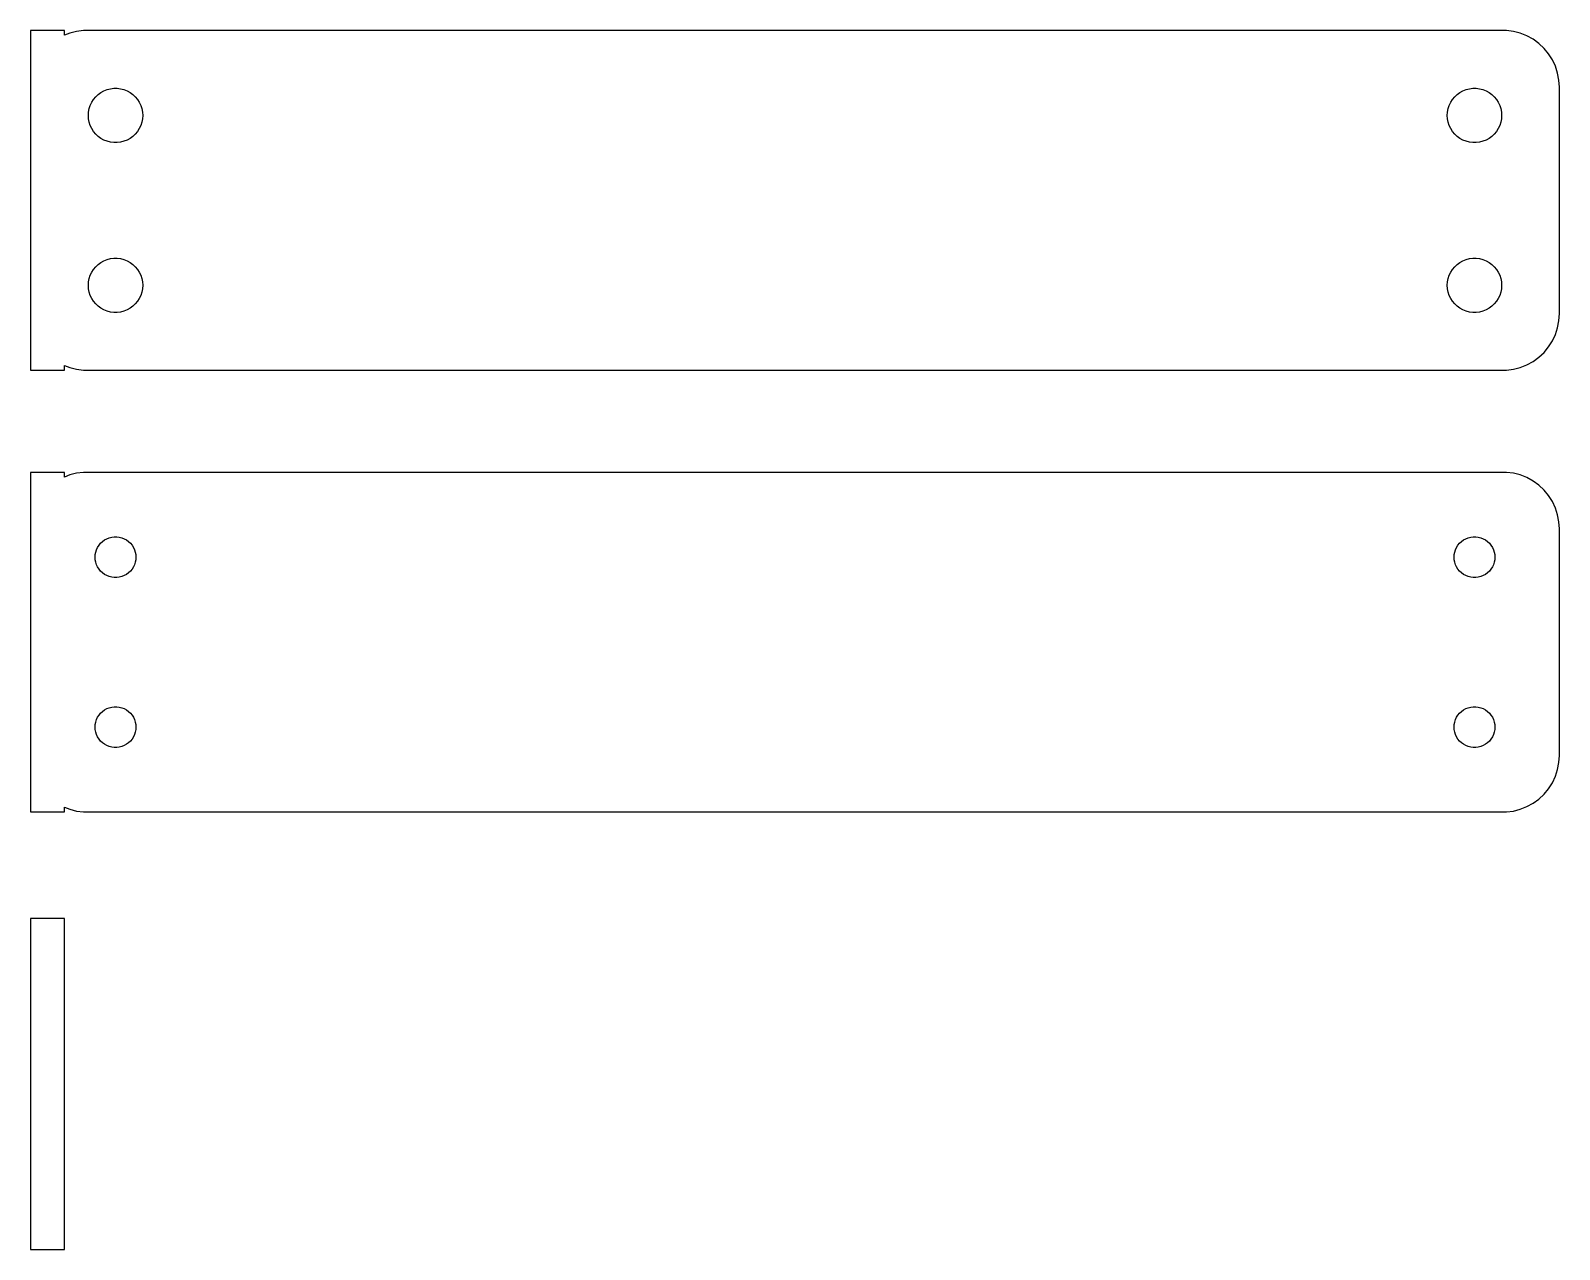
# Model space of a CAD drawing. Header units: metres. Extents: x -68 to 68, y -15 to 93.
import ezdxf

# ---------------------------------------------------------------- set-up
doc = ezdxf.new("R2010")
doc.units = ezdxf.units.M

msp = doc.modelspace()

# ---------------------------------------------------------------- linework, layer by layer
for p, q in [((-64.5, 92.9901), (-67.5, 92.9901)), ((-67.5, 92.9901), (-67.5, 63.0099)), ((-64.5, 92.5752), (-64.5, 92.9901)), ((-64.0451, 92.7553), (-64.5, 92.5752)), ((-63.4369, 92.9114), (-64.0451, 92.7553)), ((-62.8139, 92.9901), (-63.4369, 92.9114)), ((62.8139, 92.9901), (-62.8139, 92.9901)), ((63.4369, 92.9114), (62.8139, 92.9901)), ((64.0451, 92.7553), (63.4369, 92.9114)), ((64.6289, 92.5241), (64.0451, 92.7553)), ((65.1791, 92.2216), (64.6289, 92.5241)), ((65.6871, 91.8526), (65.1791, 92.2216)), ((66.1448, 91.4227), (65.6871, 91.8526)), ((66.5451, 90.9389), (66.1448, 91.4227)), ((66.8815, 90.4088), (66.5451, 90.9389)), ((67.1489, 89.8406), (66.8815, 90.4088)), ((67.3429, 89.2434), (67.1489, 89.8406)), ((67.4606, 88.6267), (67.3429, 89.2434)), ((-61.0219, 87.6716), (-60.7416, 87.7825)), ((-60.7416, 87.7825), (-60.4497, 87.8575)), ((-60.4497, 87.8575), (-60.1507, 87.8953)), ((-60.1507, 87.8953), (-59.8493, 87.8953)), ((-59.8493, 87.8953), (-59.5503, 87.8575)), ((-59.5503, 87.8575), (-59.2584, 87.7825)), ((-59.2584, 87.7825), (-58.9781, 87.6716)), ((58.9781, 87.6716), (59.2584, 87.7825)), ((59.2584, 87.7825), (59.5503, 87.8575)), ((59.5503, 87.8575), (59.8493, 87.8953)), ((59.8493, 87.8953), (60.1507, 87.8953)), ((60.1507, 87.8953), (60.4497, 87.8575)), ((60.4497, 87.8575), (60.7416, 87.7825)), ((60.7416, 87.7825), (61.0219, 87.6716)), ((67.5, 88), (67.4606, 88.6267)), ((67.5, 68), (67.5, 88)), ((-62.2315, 86.3835), (-62.1031, 86.6562)), ((-62.1031, 86.6562), (-61.9416, 86.9107)), ((-61.9416, 86.9107), (-61.7495, 87.1429)), ((-61.7495, 87.1429), (-61.5298, 87.3492)), ((-61.5298, 87.3492), (-61.286, 87.5264)), ((-61.286, 87.5264), (-61.0219, 87.6716)), ((-58.9781, 87.6716), (-58.714, 87.5264)), ((-58.714, 87.5264), (-58.4702, 87.3492)), ((-58.4702, 87.3492), (-58.2505, 87.1429)), ((-58.2505, 87.1429), (-58.0583, 86.9107)), ((-58.0583, 86.9107), (-57.8969, 86.6562)), ((-57.8969, 86.6562), (-57.7685, 86.3835)), ((57.7685, 86.3835), (57.8969, 86.6562)), ((57.8969, 86.6562), (58.0583, 86.9107)), ((58.0583, 86.9107), (58.2505, 87.1429)), ((58.2505, 87.1429), (58.4702, 87.3492)), ((58.4702, 87.3492), (58.714, 87.5264)), ((58.714, 87.5264), (58.9781, 87.6716)), ((61.0219, 87.6716), (61.286, 87.5264)), ((61.286, 87.5264), (61.5298, 87.3492)), ((61.5298, 87.3492), (61.7495, 87.1429)), ((61.7495, 87.1429), (61.9416, 86.9107)), ((61.9416, 86.9107), (62.1031, 86.6562)), ((62.1031, 86.6562), (62.2315, 86.3835)), ((-62.4, 85.5), (-62.3811, 85.8008)), ((-62.3811, 85.1992), (-62.4, 85.5)), ((-62.3811, 85.8008), (-62.3246, 86.0968)), ((-62.3246, 84.9031), (-62.3811, 85.1992)), ((-62.3246, 86.0968), (-62.2315, 86.3835)), ((-57.7685, 86.3835), (-57.6754, 86.0968)), ((-57.6754, 86.0968), (-57.6189, 85.8008)), ((-57.6189, 85.1992), (-57.6754, 84.9031)), ((-57.6189, 85.8008), (-57.6, 85.5)), ((-57.6, 85.5), (-57.6189, 85.1992)), ((57.6, 85.5), (57.6189, 85.8008)), ((57.6189, 85.1992), (57.6, 85.5)), ((57.6189, 85.8008), (57.6754, 86.0968)), ((57.6754, 84.9031), (57.6189, 85.1992)), ((57.6754, 86.0968), (57.7685, 86.3835)), ((62.2315, 86.3835), (62.3246, 86.0968)), ((62.3246, 86.0968), (62.3811, 85.8008)), ((62.3811, 85.1992), (62.3246, 84.9031)), ((62.3811, 85.8008), (62.4, 85.5)), ((62.4, 85.5), (62.3811, 85.1992)), ((-62.2315, 84.6165), (-62.3246, 84.9031)), ((-62.1031, 84.3438), (-62.2315, 84.6165)), ((-61.9416, 84.0893), (-62.1031, 84.3438)), ((-61.7495, 83.8571), (-61.9416, 84.0893)), ((-61.5298, 83.6508), (-61.7495, 83.8571)), ((-58.2505, 83.8571), (-58.4702, 83.6508)), ((-58.0583, 84.0893), (-58.2505, 83.8571)), ((-57.8969, 84.3438), (-58.0583, 84.0893)), ((-57.7685, 84.6165), (-57.8969, 84.3438)), ((-57.6754, 84.9031), (-57.7685, 84.6165)), ((57.7685, 84.6165), (57.6754, 84.9031)), ((57.8969, 84.3438), (57.7685, 84.6165)), ((58.0583, 84.0893), (57.8969, 84.3438)), ((58.2505, 83.8571), (58.0583, 84.0893)), ((58.4702, 83.6508), (58.2505, 83.8571)), ((61.7495, 83.8571), (61.5298, 83.6508)), ((61.9416, 84.0893), (61.7495, 83.8571)), ((62.1031, 84.3438), (61.9416, 84.0893)), ((62.2315, 84.6165), (62.1031, 84.3438)), ((62.3246, 84.9031), (62.2315, 84.6165)), ((-61.286, 83.4736), (-61.5298, 83.6508)), ((-61.0219, 83.3284), (-61.286, 83.4736)), ((-60.7416, 83.2175), (-61.0219, 83.3284)), ((-60.4497, 83.1425), (-60.7416, 83.2175)), ((-60.1507, 83.1047), (-60.4497, 83.1425)), ((-59.8493, 83.1047), (-60.1507, 83.1047)), ((-59.5503, 83.1425), (-59.8493, 83.1047)), ((-59.2584, 83.2175), (-59.5503, 83.1425)), ((-58.9781, 83.3284), (-59.2584, 83.2175)), ((-58.714, 83.4736), (-58.9781, 83.3284)), ((-58.4702, 83.6508), (-58.714, 83.4736)), ((58.714, 83.4736), (58.4702, 83.6508)), ((58.9781, 83.3284), (58.714, 83.4736)), ((59.2584, 83.2175), (58.9781, 83.3284)), ((59.5503, 83.1425), (59.2584, 83.2175)), ((59.8493, 83.1047), (59.5503, 83.1425)), ((60.1507, 83.1047), (59.8493, 83.1047)), ((60.4497, 83.1425), (60.1507, 83.1047)), ((60.7416, 83.2175), (60.4497, 83.1425)), ((61.0219, 83.3284), (60.7416, 83.2175)), ((61.286, 83.4736), (61.0219, 83.3284)), ((61.5298, 83.6508), (61.286, 83.4736)), ((-62.2315, 71.3835), (-62.1031, 71.6562)), ((-62.1031, 71.6562), (-61.9416, 71.9107)), ((-61.9416, 71.9107), (-61.7495, 72.1429)), ((-61.7495, 72.1429), (-61.5298, 72.3492)), ((-61.5298, 72.3492), (-61.286, 72.5264)), ((-61.286, 72.5264), (-61.0219, 72.6716)), ((-61.0219, 72.6716), (-60.7416, 72.7825)), ((-60.7416, 72.7825), (-60.4497, 72.8575)), ((-60.4497, 72.8575), (-60.1507, 72.8953)), ((-60.1507, 72.8953), (-59.8493, 72.8953)), ((-59.8493, 72.8953), (-59.5503, 72.8575)), ((-59.5503, 72.8575), (-59.2584, 72.7825)), ((-59.2584, 72.7825), (-58.9781, 72.6716)), ((-58.9781, 72.6716), (-58.714, 72.5264)), ((-58.714, 72.5264), (-58.4702, 72.3492)), ((-58.4702, 72.3492), (-58.2505, 72.1429)), ((-58.2505, 72.1429), (-58.0583, 71.9107)), ((-58.0583, 71.9107), (-57.8969, 71.6562)), ((-57.8969, 71.6562), (-57.7685, 71.3835)), ((57.7685, 71.3835), (57.8969, 71.6562)), ((57.8969, 71.6562), (58.0583, 71.9107)), ((58.0583, 71.9107), (58.2505, 72.1429)), ((58.2505, 72.1429), (58.4702, 72.3492)), ((58.4702, 72.3492), (58.714, 72.5264)), ((58.714, 72.5264), (58.9781, 72.6716)), ((58.9781, 72.6716), (59.2584, 72.7825)), ((59.2584, 72.7825), (59.5503, 72.8575)), ((59.5503, 72.8575), (59.8493, 72.8953)), ((59.8493, 72.8953), (60.1507, 72.8953)), ((60.1507, 72.8953), (60.4497, 72.8575)), ((60.4497, 72.8575), (60.7416, 72.7825)), ((60.7416, 72.7825), (61.0219, 72.6716)), ((61.0219, 72.6716), (61.286, 72.5264)), ((61.286, 72.5264), (61.5298, 72.3492)), ((61.5298, 72.3492), (61.7495, 72.1429)), ((61.7495, 72.1429), (61.9416, 71.9107)), ((61.9416, 71.9107), (62.1031, 71.6562)), ((62.1031, 71.6562), (62.2315, 71.3835)), ((-62.4, 70.5), (-62.3811, 70.8008)), ((-62.3811, 70.1992), (-62.4, 70.5)), ((-62.3811, 70.8008), (-62.3246, 71.0969)), ((-62.3246, 71.0969), (-62.2315, 71.3835)), ((-57.7685, 71.3835), (-57.6754, 71.0969)), ((-57.6754, 71.0969), (-57.6189, 70.8008)), ((-57.6189, 70.8008), (-57.6, 70.5)), ((-57.6, 70.5), (-57.6189, 70.1992)), ((57.6, 70.5), (57.6189, 70.8008)), ((57.6189, 70.1992), (57.6, 70.5)), ((57.6189, 70.8008), (57.6754, 71.0969)), ((57.6754, 71.0969), (57.7685, 71.3835)), ((62.2315, 71.3835), (62.3246, 71.0969)), ((62.3246, 71.0969), (62.3811, 70.8008)), ((62.3811, 70.8008), (62.4, 70.5)), ((62.4, 70.5), (62.3811, 70.1992)), ((-62.3246, 69.9032), (-62.3811, 70.1992)), ((-62.2315, 69.6165), (-62.3246, 69.9032)), ((-62.1031, 69.3438), (-62.2315, 69.6165)), ((-61.9416, 69.0893), (-62.1031, 69.3438)), ((-61.7495, 68.8571), (-61.9416, 69.0893)), ((-61.5298, 68.6508), (-61.7495, 68.8571)), ((-58.2505, 68.8571), (-58.4702, 68.6508)), ((-58.0583, 69.0893), (-58.2505, 68.8571)), ((-57.8969, 69.3438), (-58.0583, 69.0893)), ((-57.7685, 69.6165), (-57.8969, 69.3438)), ((-57.6754, 69.9032), (-57.7685, 69.6165)), ((-57.6189, 70.1992), (-57.6754, 69.9032)), ((57.6754, 69.9032), (57.6189, 70.1992)), ((57.7685, 69.6165), (57.6754, 69.9032)), ((57.8969, 69.3438), (57.7685, 69.6165)), ((58.0583, 69.0893), (57.8969, 69.3438)), ((58.2505, 68.8571), (58.0583, 69.0893)), ((58.4702, 68.6508), (58.2505, 68.8571)), ((61.7495, 68.8571), (61.5298, 68.6508)), ((61.9416, 69.0893), (61.7495, 68.8571)), ((62.1031, 69.3438), (61.9416, 69.0893)), ((62.2315, 69.6165), (62.1031, 69.3438)), ((62.3246, 69.9032), (62.2315, 69.6165)), ((62.3811, 70.1992), (62.3246, 69.9032)), ((-61.286, 68.4736), (-61.5298, 68.6508)), ((-61.0219, 68.3284), (-61.286, 68.4736)), ((-60.7416, 68.2175), (-61.0219, 68.3284)), ((-60.4497, 68.1425), (-60.7416, 68.2175)), ((-60.1507, 68.1047), (-60.4497, 68.1425)), ((-59.8493, 68.1047), (-60.1507, 68.1047)), ((-59.5503, 68.1425), (-59.8493, 68.1047)), ((-59.2584, 68.2175), (-59.5503, 68.1425)), ((-58.9781, 68.3284), (-59.2584, 68.2175)), ((-58.714, 68.4736), (-58.9781, 68.3284)), ((-58.4702, 68.6508), (-58.714, 68.4736)), ((58.714, 68.4736), (58.4702, 68.6508)), ((58.9781, 68.3284), (58.714, 68.4736)), ((59.2584, 68.2175), (58.9781, 68.3284)), ((59.5503, 68.1425), (59.2584, 68.2175)), ((59.8493, 68.1047), (59.5503, 68.1425)), ((60.1507, 68.1047), (59.8493, 68.1047)), ((60.4497, 68.1425), (60.1507, 68.1047)), ((60.7416, 68.2175), (60.4497, 68.1425)), ((61.0219, 68.3284), (60.7416, 68.2175)), ((61.286, 68.4736), (61.0219, 68.3284)), ((61.5298, 68.6508), (61.286, 68.4736)), ((67.4606, 67.3733), (67.5, 68)), ((66.8815, 65.5912), (67.1489, 66.1594)), ((67.1489, 66.1594), (67.3429, 66.7566)), ((67.3429, 66.7566), (67.4606, 67.3733)), ((66.1448, 64.5773), (66.5451, 65.0611)), ((66.5451, 65.0611), (66.8815, 65.5912)), ((64.0451, 63.2447), (64.6289, 63.4759)), ((64.6289, 63.4759), (65.1791, 63.7784)), ((65.1791, 63.7784), (65.6871, 64.1474)), ((65.6871, 64.1474), (66.1448, 64.5773)), ((-67.5, 63.0099), (-64.5, 63.0099)), ((-64.5, 63.4248), (-64.0451, 63.2447)), ((-64.5, 63.0099), (-64.5, 63.4248)), ((-64.0451, 63.2447), (-63.4369, 63.0886)), ((-63.4369, 63.0886), (-62.8139, 63.0099)), ((-62.8139, 63.0099), (62.8139, 63.0099)), ((62.8139, 63.0099), (63.4369, 63.0886)), ((63.4369, 63.0886), (64.0451, 63.2447)), ((-64.5, 53.9901), (-67.5, 53.9901)), ((-67.5, 53.9901), (-67.5, 24.0099)), ((-64.5, 53.5752), (-64.5, 53.9901)), ((-64.0451, 53.7553), (-64.5, 53.5752)), ((-63.4369, 53.9114), (-64.0451, 53.7553)), ((-62.8139, 53.9901), (-63.4369, 53.9114)), ((62.8139, 53.9901), (-62.8139, 53.9901)), ((63.4369, 53.9114), (62.8139, 53.9901)), ((64.0451, 53.7553), (63.4369, 53.9114)), ((64.6289, 53.5241), (64.0451, 53.7553)), ((65.1791, 53.2216), (64.6289, 53.5241)), ((65.6871, 52.8526), (65.1791, 53.2216)), ((66.1448, 52.4227), (65.6871, 52.8526)), ((66.5451, 51.9389), (66.1448, 52.4227)), ((66.8815, 51.4088), (66.5451, 51.9389)), ((67.1489, 50.8406), (66.8815, 51.4088)), ((67.3429, 50.2434), (67.1489, 50.8406)), ((67.4606, 49.6267), (67.3429, 50.2434)), ((67.5, 49), (67.4606, 49.6267)), ((67.5, 29), (67.5, 49)), ((-61.6736, 47.1626), (-61.5773, 47.3671)), ((-61.5773, 47.3671), (-61.4562, 47.558)), ((-61.4562, 47.558), (-61.3121, 47.7322)), ((-61.3121, 47.7322), (-61.1474, 47.8869)), ((-61.1474, 47.8869), (-60.9645, 48.0198)), ((-60.9645, 48.0198), (-60.7664, 48.1287)), ((-60.7664, 48.1287), (-60.5562, 48.2119)), ((-60.5562, 48.2119), (-60.3373, 48.2681)), ((-60.3373, 48.2681), (-60.113, 48.2964)), ((-60.113, 48.2964), (-59.887, 48.2964)), ((-59.887, 48.2964), (-59.6627, 48.2681)), ((-59.6627, 48.2681), (-59.4438, 48.2119)), ((-59.4438, 48.2119), (-59.2336, 48.1287)), ((-59.2336, 48.1287), (-59.0355, 48.0198)), ((-59.0355, 48.0198), (-58.8526, 47.8869)), ((-58.8526, 47.8869), (-58.6879, 47.7322)), ((-58.6879, 47.7322), (-58.5438, 47.558)), ((-58.5438, 47.558), (-58.4226, 47.3671)), ((-58.4226, 47.3671), (-58.3264, 47.1626)), ((58.3264, 47.1626), (58.4226, 47.3671)), ((58.4226, 47.3671), (58.5438, 47.558)), ((58.5438, 47.558), (58.6879, 47.7322)), ((58.6879, 47.7322), (58.8526, 47.8869)), ((58.8526, 47.8869), (59.0355, 48.0198)), ((59.0355, 48.0198), (59.2336, 48.1287)), ((59.2336, 48.1287), (59.4438, 48.2119)), ((59.4438, 48.2119), (59.6627, 48.2681)), ((59.6627, 48.2681), (59.887, 48.2964)), ((59.887, 48.2964), (60.113, 48.2964)), ((60.113, 48.2964), (60.3373, 48.2681)), ((60.3373, 48.2681), (60.5562, 48.2119)), ((60.5562, 48.2119), (60.7664, 48.1287)), ((60.7664, 48.1287), (60.9645, 48.0198)), ((60.9645, 48.0198), (61.1474, 47.8869)), ((61.1474, 47.8869), (61.3121, 47.7322)), ((61.3121, 47.7322), (61.4562, 47.558)), ((61.4562, 47.558), (61.5773, 47.3671)), ((61.5773, 47.3671), (61.6736, 47.1626)), ((-61.8, 46.5), (-61.7858, 46.7256)), ((-61.7858, 46.2744), (-61.8, 46.5)), ((-61.7858, 46.7256), (-61.7434, 46.9476)), ((-61.7434, 46.0524), (-61.7858, 46.2744)), ((-61.7434, 46.9476), (-61.6736, 47.1626)), ((-61.6736, 45.8374), (-61.7434, 46.0524)), ((-58.3264, 47.1626), (-58.2565, 46.9476)), ((-58.2565, 46.0524), (-58.3264, 45.8374)), ((-58.2565, 46.9476), (-58.2142, 46.7256)), ((-58.2142, 46.2744), (-58.2565, 46.0524)), ((-58.2142, 46.7256), (-58.2, 46.5)), ((-58.2, 46.5), (-58.2142, 46.2744)), ((58.2, 46.5), (58.2142, 46.7256)), ((58.2142, 46.2744), (58.2, 46.5)), ((58.2142, 46.7256), (58.2565, 46.9476)), ((58.2565, 46.0524), (58.2142, 46.2744)), ((58.2565, 46.9476), (58.3264, 47.1626)), ((58.3264, 45.8374), (58.2565, 46.0524)), ((61.6736, 47.1626), (61.7434, 46.9476)), ((61.7434, 46.0524), (61.6736, 45.8374)), ((61.7434, 46.9476), (61.7858, 46.7256)), ((61.7858, 46.2744), (61.7434, 46.0524)), ((61.7858, 46.7256), (61.8, 46.5)), ((61.8, 46.5), (61.7858, 46.2744)), ((-61.5773, 45.6328), (-61.6736, 45.8374)), ((-61.4562, 45.442), (-61.5773, 45.6328)), ((-61.3121, 45.2678), (-61.4562, 45.442)), ((-61.1474, 45.1131), (-61.3121, 45.2678)), ((-60.9645, 44.9802), (-61.1474, 45.1131)), ((-60.7664, 44.8713), (-60.9645, 44.9802)), ((-60.5562, 44.7881), (-60.7664, 44.8713)), ((-60.3373, 44.7319), (-60.5562, 44.7881)), ((-60.113, 44.7036), (-60.3373, 44.7319)), ((-59.887, 44.7036), (-60.113, 44.7036)), ((-59.6627, 44.7319), (-59.887, 44.7036)), ((-59.4438, 44.7881), (-59.6627, 44.7319)), ((-59.2336, 44.8713), (-59.4438, 44.7881)), ((-59.0355, 44.9802), (-59.2336, 44.8713)), ((-58.8526, 45.1131), (-59.0355, 44.9802)), ((-58.6879, 45.2678), (-58.8526, 45.1131)), ((-58.5438, 45.442), (-58.6879, 45.2678)), ((-58.4226, 45.6328), (-58.5438, 45.442)), ((-58.3264, 45.8374), (-58.4226, 45.6328)), ((58.4226, 45.6328), (58.3264, 45.8374)), ((58.5438, 45.442), (58.4226, 45.6328)), ((58.6879, 45.2678), (58.5438, 45.442)), ((58.8526, 45.1131), (58.6879, 45.2678)), ((59.0355, 44.9802), (58.8526, 45.1131)), ((59.2336, 44.8713), (59.0355, 44.9802)), ((59.4438, 44.7881), (59.2336, 44.8713)), ((59.6627, 44.7319), (59.4438, 44.7881)), ((59.887, 44.7036), (59.6627, 44.7319)), ((60.113, 44.7036), (59.887, 44.7036)), ((60.3373, 44.7319), (60.113, 44.7036)), ((60.5562, 44.7881), (60.3373, 44.7319)), ((60.7664, 44.8713), (60.5562, 44.7881)), ((60.9645, 44.9802), (60.7664, 44.8713)), ((61.1474, 45.1131), (60.9645, 44.9802)), ((61.3121, 45.2678), (61.1474, 45.1131)), ((61.4562, 45.442), (61.3121, 45.2678)), ((61.5773, 45.6328), (61.4562, 45.442)), ((61.6736, 45.8374), (61.5773, 45.6328)), ((-61.5773, 32.3672), (-61.4562, 32.558)), ((-61.4562, 32.558), (-61.3121, 32.7322)), ((-61.3121, 32.7322), (-61.1474, 32.8869)), ((-61.1474, 32.8869), (-60.9645, 33.0198)), ((-60.9645, 33.0198), (-60.7664, 33.1287)), ((-60.7664, 33.1287), (-60.5562, 33.2119)), ((-60.5562, 33.2119), (-60.3373, 33.2681)), ((-60.3373, 33.2681), (-60.113, 33.2964)), ((-60.113, 33.2964), (-59.887, 33.2964)), ((-59.887, 33.2964), (-59.6627, 33.2681)), ((-59.6627, 33.2681), (-59.4438, 33.2119)), ((-59.4438, 33.2119), (-59.2336, 33.1287)), ((-59.2336, 33.1287), (-59.0355, 33.0198)), ((-59.0355, 33.0198), (-58.8526, 32.8869)), ((-58.8526, 32.8869), (-58.6879, 32.7322)), ((-58.6879, 32.7322), (-58.5438, 32.558)), ((-58.5438, 32.558), (-58.4226, 32.3672)), ((58.4226, 32.3672), (58.5438, 32.558)), ((58.5438, 32.558), (58.6879, 32.7322)), ((58.6879, 32.7322), (58.8526, 32.8869)), ((58.8526, 32.8869), (59.0355, 33.0198)), ((59.0355, 33.0198), (59.2336, 33.1287)), ((59.2336, 33.1287), (59.4438, 33.2119)), ((59.4438, 33.2119), (59.6627, 33.2681)), ((59.6627, 33.2681), (59.887, 33.2964)), ((59.887, 33.2964), (60.113, 33.2964)), ((60.113, 33.2964), (60.3373, 33.2681)), ((60.3373, 33.2681), (60.5562, 33.2119)), ((60.5562, 33.2119), (60.7664, 33.1287)), ((60.7664, 33.1287), (60.9645, 33.0198)), ((60.9645, 33.0198), (61.1474, 32.8869)), ((61.1474, 32.8869), (61.3121, 32.7322)), ((61.3121, 32.7322), (61.4562, 32.558)), ((61.4562, 32.558), (61.5773, 32.3672)), ((-61.8, 31.5), (-61.7858, 31.7256)), ((-61.7858, 31.2744), (-61.8, 31.5)), ((-61.7858, 31.7256), (-61.7434, 31.9476)), ((-61.7434, 31.0524), (-61.7858, 31.2744)), ((-61.7434, 31.9476), (-61.6736, 32.1626)), ((-61.6736, 30.8374), (-61.7434, 31.0524)), ((-61.6736, 32.1626), (-61.5773, 32.3672)), ((-58.4226, 32.3672), (-58.3264, 32.1626)), ((-58.3264, 32.1626), (-58.2565, 31.9476)), ((-58.2565, 31.0524), (-58.3264, 30.8374)), ((-58.2565, 31.9476), (-58.2142, 31.7256)), ((-58.2142, 31.2744), (-58.2565, 31.0524)), ((-58.2142, 31.7256), (-58.2, 31.5)), ((-58.2, 31.5), (-58.2142, 31.2744)), ((58.2, 31.5), (58.2142, 31.7256)), ((58.2142, 31.2744), (58.2, 31.5)), ((58.2142, 31.7256), (58.2565, 31.9476)), ((58.2565, 31.0524), (58.2142, 31.2744)), ((58.2565, 31.9476), (58.3264, 32.1626)), ((58.3264, 30.8374), (58.2565, 31.0524)), ((58.3264, 32.1626), (58.4226, 32.3672)), ((61.5773, 32.3672), (61.6736, 32.1626)), ((61.6736, 32.1626), (61.7434, 31.9476)), ((61.7434, 31.0524), (61.6736, 30.8374)), ((61.7434, 31.9476), (61.7858, 31.7256)), ((61.7858, 31.2744), (61.7434, 31.0524)), ((61.7858, 31.7256), (61.8, 31.5)), ((61.8, 31.5), (61.7858, 31.2744)), ((-61.5773, 30.6329), (-61.6736, 30.8374)), ((-61.4562, 30.442), (-61.5773, 30.6329)), ((-61.3121, 30.2678), (-61.4562, 30.442)), ((-61.1474, 30.1131), (-61.3121, 30.2678)), ((-60.9645, 29.9802), (-61.1474, 30.1131)), ((-60.7664, 29.8713), (-60.9645, 29.9802)), ((-60.5562, 29.7881), (-60.7664, 29.8713)), ((-60.3373, 29.7319), (-60.5562, 29.7881)), ((-60.113, 29.7036), (-60.3373, 29.7319)), ((-59.887, 29.7036), (-60.113, 29.7036)), ((-59.6627, 29.7319), (-59.887, 29.7036)), ((-59.4438, 29.7881), (-59.6627, 29.7319)), ((-59.2336, 29.8713), (-59.4438, 29.7881)), ((-59.0355, 29.9802), (-59.2336, 29.8713)), ((-58.8526, 30.1131), (-59.0355, 29.9802)), ((-58.6879, 30.2678), (-58.8526, 30.1131)), ((-58.5438, 30.442), (-58.6879, 30.2678)), ((-58.4226, 30.6329), (-58.5438, 30.442)), ((-58.3264, 30.8374), (-58.4226, 30.6329)), ((58.4226, 30.6329), (58.3264, 30.8374)), ((58.5438, 30.442), (58.4226, 30.6329)), ((58.6879, 30.2678), (58.5438, 30.442)), ((58.8526, 30.1131), (58.6879, 30.2678)), ((59.0355, 29.9802), (58.8526, 30.1131)), ((59.2336, 29.8713), (59.0355, 29.9802)), ((59.4438, 29.7881), (59.2336, 29.8713)), ((59.6627, 29.7319), (59.4438, 29.7881)), ((59.887, 29.7036), (59.6627, 29.7319)), ((60.113, 29.7036), (59.887, 29.7036)), ((60.3373, 29.7319), (60.113, 29.7036)), ((60.5562, 29.7881), (60.3373, 29.7319)), ((60.7664, 29.8713), (60.5562, 29.7881)), ((60.9645, 29.9802), (60.7664, 29.8713)), ((61.1474, 30.1131), (60.9645, 29.9802)), ((61.3121, 30.2678), (61.1474, 30.1131)), ((61.4562, 30.442), (61.3121, 30.2678)), ((61.5773, 30.6329), (61.4562, 30.442)), ((61.6736, 30.8374), (61.5773, 30.6329)), ((67.3429, 27.7566), (67.4606, 28.3733)), ((67.4606, 28.3733), (67.5, 29)), ((66.8815, 26.5912), (67.1489, 27.1594)), ((67.1489, 27.1594), (67.3429, 27.7566)), ((66.1448, 25.5773), (66.5451, 26.0611)), ((66.5451, 26.0611), (66.8815, 26.5912)), ((-64.5, 24.4248), (-64.0451, 24.2447)), ((-64.5, 24.0099), (-64.5, 24.4248)), ((64.0451, 24.2447), (64.6289, 24.4759)), ((64.6289, 24.4759), (65.1791, 24.7784)), ((65.1791, 24.7784), (65.6871, 25.1474)), ((65.6871, 25.1474), (66.1448, 25.5773)), ((-67.5, 24.0099), (-64.5, 24.0099)), ((-64.0451, 24.2447), (-63.4369, 24.0886)), ((-63.4369, 24.0886), (-62.8139, 24.0099)), ((-62.8139, 24.0099), (62.8139, 24.0099)), ((62.8139, 24.0099), (63.4369, 24.0886)), ((63.4369, 24.0886), (64.0451, 24.2447)), ((-64.5, 14.6148), (-67.5, 14.6148)), ((-67.5, 14.6148), (-67.5, -14.6148)), ((-64.5, -14.6148), (-64.5, 14.6148)), ((-67.5, -14.6148), (-64.5, -14.6148))]:
    msp.add_line(p, q)

doc.saveas('drawing.dxf')
